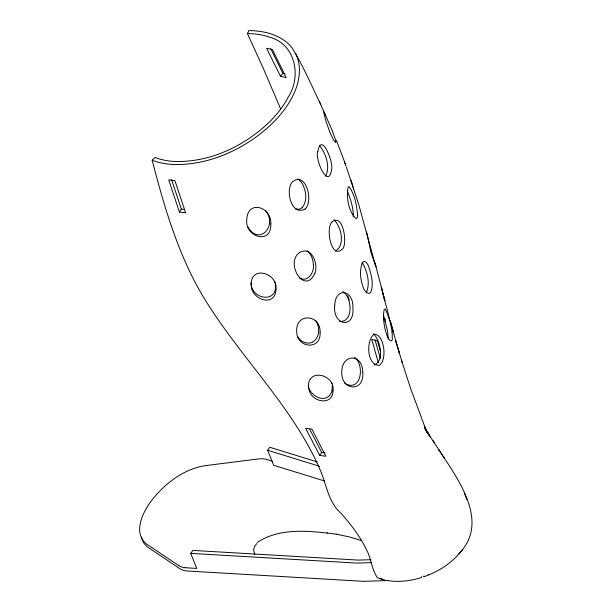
<?xml version="1.0" encoding="UTF-8"?>
<svg xmlns="http://www.w3.org/2000/svg" width="612" height="612" viewBox="0 0 612 612"><rect width="100%" height="100%" fill="white"/><g stroke="black" fill="none" stroke-linecap="round" stroke-linejoin="round"><path stroke-width="0.92" d="M357.561 215.317C356.811 205.502 354.891 194.83 349.138 186.691L348.182 186.851C346.163 196.995 348.381 211.79 356.207 218.736L357.178 217.757L357.553 215.401M346.338 166.961L358.655 204.224L375.095 264.063M313.344 264.46C314.599 272.088 307.683 283.119 299.245 277.833M388.337 338.933L387.342 330.174L383.387 314.713M353.308 216.847C353.476 207.828 350.561 198.969 347.226 190.692M353.56 189.575L353.422 188.114M253.682 549.568L254.592 546.432L256.788 543.487M314.92 273.151C318.47 264.292 311.998 246.605 300.477 252.037M331.88 391.68L332.362 385.262M362.097 263.42C359.382 271.162 360.453 279.898 363.222 287.479C363.964 290.325 368.508 296.285 370.987 291.733C373.779 283.815 371.331 275.033 368.929 267.314C368.248 264.392 364.37 258.341 362.113 263.389M314.92 273.159C304.722 296.116 284.351 262.357 299.834 252.45M331.75 392.001L329.577 395.604M280.755 109.219L263.397 68.605L247.432 33.599L248.862 30.6A77.074 47.346 -21.9 0 1 272.868 34.555C280.304 37.263 287.257 41.685 292.146 47.981C303.17 65.928 311.508 85.458 320.688 104.4M331.888 222.072C325.316 228.437 331.551 261.546 343.164 248.204C347.188 241.832 343.064 213.274 332.033 221.835M179.4 212.058L168.728 179.836L174.902 180.617L185.604 212.792L179.4 212.058L181.366 209.09L171.658 179.874M319.724 455.412L305.618 428.346L311.868 429.012L325.867 456.246L319.724 455.412L321.713 452.436L309.81 429.372M185.719 567.768L196.75 568.418L190.707 553.378L192.918 550.418L358.265 560.095L371.079 559.689M324.674 481.032L273.679 465.273L267.635 450.233L269.838 447.28L317.345 461.953M460.522 551.97C489.439 520.093 456.69 477.383 438.689 449.545L444.434 458.243M424.208 576.642C438.062 571.73 451.143 563.69 460.4 552.116M458.717 554.158L462.297 549.813M280.449 76.24L286.202 77.579L272.417 49.541L266.625 48.249L280.449 76.24L282.851 73.348L285.07 73.784M302.076 207.743C308.02 200.591 306.038 189.598 301.464 182.269M305.113 208.983C313.887 201.302 305.755 170.235 292.169 182.131C285.215 190.424 291.335 216.457 305.105 208.99M329.562 395.62C322.256 402.803 310.238 394.87 308.303 386.371M384.665 579.962L377.466 577.774C371.721 569.826 371.446 558.894 366.733 550.18C360.323 536.655 351.051 524.713 341.259 513.483C327.94 502.131 326.617 484.176 319.824 469.159C312.717 452.651 303.69 437.037 293.844 422.02C267.704 382.477 235.712 347.188 209.924 307.4C180.594 263.015 165.385 211.262 152.174 160.245L155.027 157.491A72.667 44.638 -21.9 0 0 177.404 161.576C212.165 161.568 245.756 145.22 270.29 121.138A107.597 66.096 -21.9 0 0 288.267 97.033C301.594 76.615 295.619 44.378 270.068 37.324A72.667 44.638 -21.9 0 0 247.432 33.599M366.251 292.765C370.581 283.295 367.208 270.902 362.09 262.28M325.645 176.072C330.549 166.479 325.806 153.214 319.257 145.312M257.308 542.469C280.25 527.062 310.651 530.994 336.631 534.23M302.068 207.751L299.337 209.281L295.55 209.013M373.993 334.282C365.892 340.731 366.672 365.41 379.379 365.387C387.35 360.307 384.558 333.953 374.039 334.267M312.418 342.169C320.053 337.992 320.206 326.632 315.463 320.229M428.668 574.308L428.132 574.538M312.166 342.315C306.903 344.694 300.722 341.557 297.883 336.914M423.282 576.351L424.101 576.068M421.232 576.994L421.821 576.818M421.263 577.613C410.285 580.972 398.527 582.463 387.144 580.474M335.43 250.997C345.658 245.45 341.152 226.325 333.884 219.716M371.736 562.596L356.574 563.078L190.707 553.378M387.756 580.482L364.086 581.354L187.02 570.988A18.873 11.597 -21.9 0 1 180.165 568.885L146.811 546.493L143.315 542.454L141.311 537.084M374.169 365.02C384.948 360.935 380.106 340.065 373.588 333.869M327.168 532.83L327.627 532.876M181.366 209.09L183.677 209.442M324.941 452.972L321.713 452.436M336.195 534.154L349.506 536.969L361.631 540.61M385.208 321.155L383.663 319.609M267.635 450.233L319.541 466.275M272.562 461.287L266.526 459.428A18.873 11.597 -21.9 0 0 258.463 458.946L205.211 465.663C183.424 469.144 164.705 483.587 151.478 500.7C142.772 512.198 132.444 532.853 146.689 544.129L178.865 565.664M379.991 578.592L382.278 579.334M339.553 321.361C354.034 322.623 351.892 296.996 342.919 291.488M346.14 384.129C361.914 391.282 364.423 364.102 354.57 357.454M297.945 178.88L301.456 182.269M344.594 382.997L345.199 383.533M307.14 250.736C311.263 254.011 313.046 259.366 313.344 264.453M375.064 264.147L371.094 252.955L366.619 231.986M425.019 428.752L439.867 451.327M424.927 428.622L429.356 435.216L425.791 429.723M432.898 440.541L434.115 442.354M265.608 210.413L266.143 211.247M266.71 212.135C276.7 227.121 258.631 245.802 247.783 226.738M425.248 428.897L430.435 437.075L425.96 429.938L427.918 433.671L424.529 426.365L425.363 428.285L410.491 388.146L401.625 360.697M270.779 48.792L282.851 73.348M325.691 115.408L323.649 111.621L325.615 120.204L329.845 132.177L333.471 139.903L335.766 142.726L335.514 139.689L331.826 129.606L319.311 101.378M344.418 162.111L345.153 163.917M295.519 53.282C301.991 65.889 299.681 81.059 293.967 93.483A111.736 68.636 -21.9 0 1 269.991 125.621C244.54 148.907 210.773 164.643 175.904 164.567A77.074 47.346 -21.9 0 1 152.174 160.245M254.745 554.495L253.636 550.15M336.401 140.423L345.612 164.529M345.505 164.812L345.964 165.974M464.263 492.821L466.772 499.576M382.286 292.352L382.431 292.743M331.781 382.768L331.987 383.364M251.18 285.093C253.46 300.102 278.032 302.703 275.301 284.32M347.761 295.703L349.253 300.094M351.028 180.326L353.277 187.501M382.814 293.875L383.112 294.862M398.718 350.959L399.361 353.162L395.819 340.953L402.268 362.839M380.373 358.502L375.034 339.905M378.392 362.809L371.729 339.4L377.413 340.808L380.266 350.898M383.403 295.833L388.069 312.87M392.935 330.671L396.469 343.202M390.051 320.137L393.585 332.989L390.708 322.524M382.003 289.744L381.307 287.127L384.933 300.882L375.294 264.116M374.888 262.586L376.02 266.893M388.329 313.918L389.255 318.515M384.956 318.439L385.239 319.847M274.865 282.117L275.048 283.042M250.759 282.958L251.027 284.305M185.711 567.783A18.873 11.597 -21.9 0 1 178.872 565.664M317.789 151.73C314.492 158.447 328.698 191.51 331.719 168.728C333.395 162.371 321.399 130.907 317.789 151.73M362.786 372.708C364.339 392.652 340.983 390.907 341.748 371.943C341.878 353.384 362.985 353.262 362.786 372.708M334.718 305.38C332.362 325.729 354.991 329.814 352.887 307.453C353.583 290.042 335.537 286.324 334.718 305.38M270.81 223.916C271.736 245.29 244.945 236.974 246.758 219.991C247.126 199.198 271.881 206.672 270.81 223.916M383.563 314.354C383.472 321.981 384.535 329.769 387.58 336.807C388.092 338.115 390.716 343.011 392.254 340.05C392.728 329.47 389.729 318.37 385.216 308.884L384.107 309.68L383.563 314.354M320.091 332.813C320.933 350.447 297.065 348.144 296.713 332.041C295.053 312.388 321.109 313.765 320.091 332.813M275.989 289.224C275.599 307.729 251.54 299.918 251.31 285.651C249.635 264.69 277.955 272.753 275.989 289.224M333.043 390.334C333.165 406.307 311.814 402.466 309.137 390.012A22.384 15.017 -0.4 0 1 308.364 386.034C308.662 367.85 334.909 374.774 333.043 390.334"/></g></svg>
